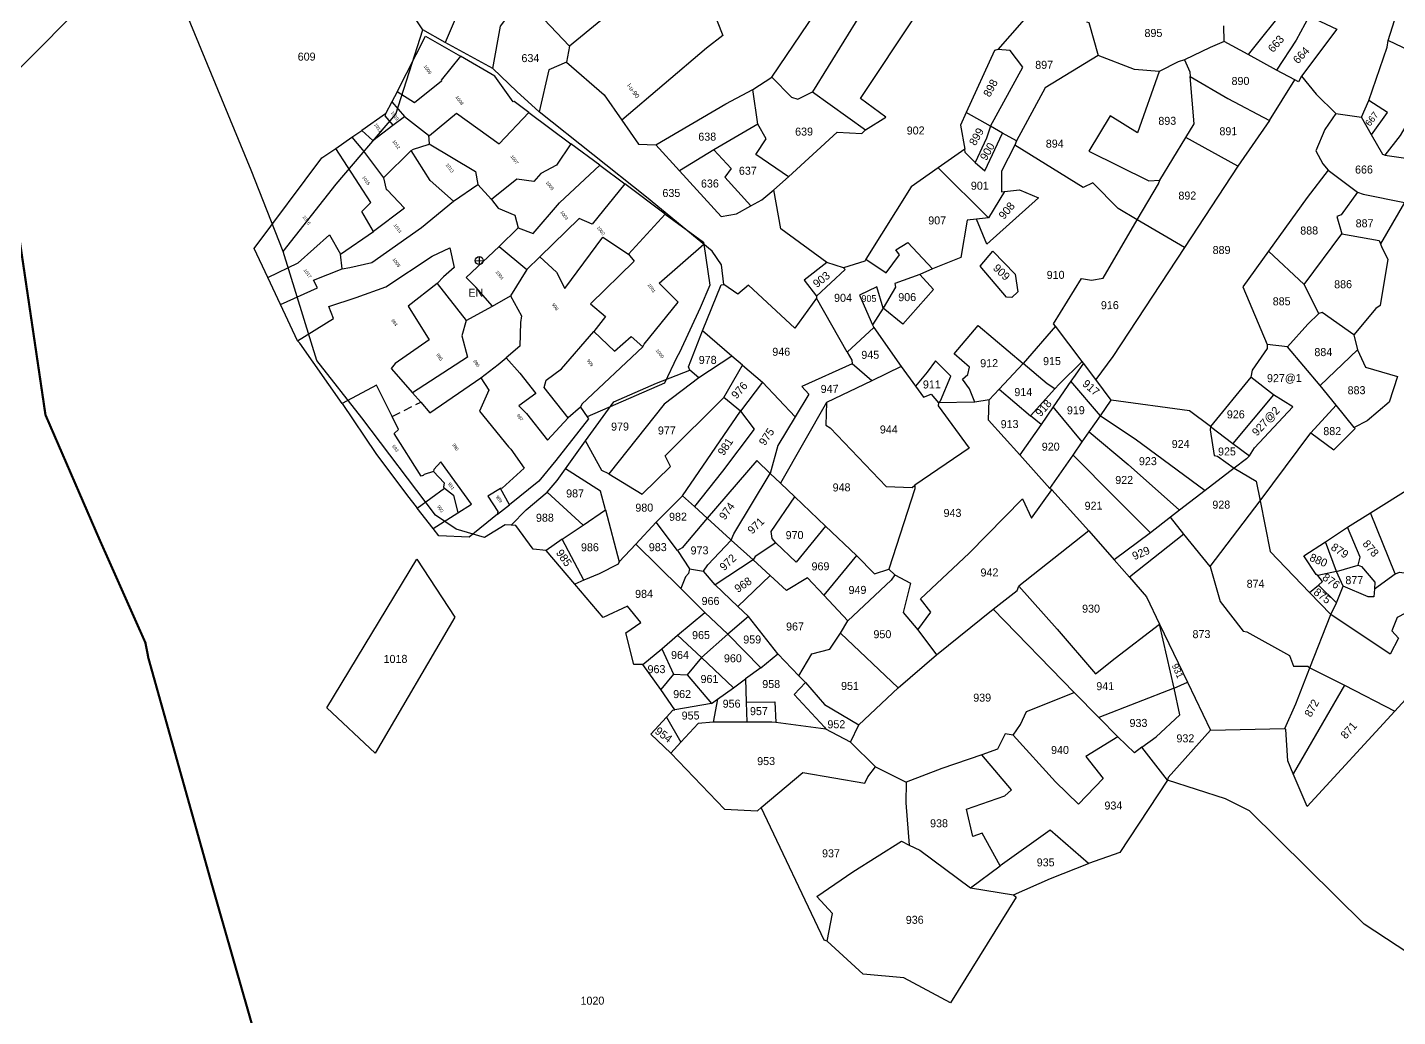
# Model space of a CAD drawing. Header units: metres. Extents: x 261731 to 264091, y 2159284 to 2161845.
# Drawn here: x 262728 to 263498, y 2159889 to 2160444 of the extents above; entities that cross this region are included whole.
import ezdxf

# ---------------------------------------------------------------- set-up
doc = ezdxf.new("R2010")
doc.units = ezdxf.units.M
doc.linetypes.add('DASHED', pattern=[0.75, 0.5, -0.25])
for name, color, linetype in [('OTHERS', 1, 'Continuous'), ('POLY_PARCEL', 6, 'Continuous'), ('POLY_SUBPARCEL', 6, 'DASHED'), ('TEXT_MAPIN', 7, 'Continuous'), ('TEXT_MAPOUT', 7, 'Continuous'), ('TEXT_PARCEL', 7, 'Continuous'), ('V_BOUND_LINE', 7, 'Continuous')]:
    doc.layers.add(name, color=color, linetype=linetype)
doc.styles.add('TEXT_MAP', font='', dxfattribs={"height": 1.8})
doc.styles.get('TEXT_MAP').set_extended_font_data('Kruti Dev 050')

# ---------------------------------------------------------------- blocks, each defined once
blk = doc.blocks.new('DETAIL')
for points in [[(-0.14, 0), (0.14, 0)], [(0, 0.14), (0, -0.14)]]:
    blk.add_lwpolyline(points)
blk.add_circle((0, 0), 0.14)

msp = doc.modelspace()

# ---------------------------------------------------------------- linework, layer by layer
at = {"layer": 'POLY_PARCEL'}
for points in [[(263145.92, 2160416.32), (263211.18, 2160512.79), (263201.34, 2160521.74), (263218.41, 2160543.1)], [(263034.73, 2160525.59), (263083.49, 2160487.75), (263049.92, 2160448.29), (263032.23, 2160433.7)], [(263242.17, 2160526.83), (263195.26, 2160450.86), (263168.81, 2160408.19)], [(263026.45, 2160510.43), (263022.67, 2160501.41), (262969.16, 2160451.53), (262962.31, 2160435.91)], [(263492.36, 2160436.94), (263498.31, 2160455.86), (263523.6, 2160507.07)], [(262799.34, 2160494.74), (262797.89, 2160495.89), (262767.79, 2160466.78), (262752.63, 2160450.74), (262709.82, 2160407.92)], [(262871.36, 2160318.5), (262853.38, 2160364.07), (262799.34, 2160494.74)], [(263198.54, 2160386.89), (263210.11, 2160393.99), (263195.72, 2160404.38), (263257.92, 2160498), (263259.57, 2160499.45)], [(262949.83, 2160443.03), (262949.83, 2160443.03), (262926.34, 2160477.94)], [(263125.43, 2160471.2), (263108.94, 2160464.17), (263118.51, 2160439.71), (263109.3, 2160432.68), (263061.59, 2160392.31)], [(262989.2, 2160421.28), (262993.39, 2160445.07), (263002.63, 2160457.23), (263017.75, 2160448.97), (263032.23, 2160433.7)], [(263294.46, 2160456.48), (263273.01, 2160431.91)], [(263435.6, 2160456.37), (263413.61, 2160429.18)], [(263448.01, 2160450.61), (263440.65, 2160437.24), (263429.71, 2160420.39)], [(263448.01, 2160450.61), (263463.61, 2160443.36), (263443.68, 2160416.9)], [(262871.36, 2160318.5), (262901.19, 2160356.3), (262934.62, 2160395.56), (262949.83, 2160443.03)], [(262962.31, 2160435.91), (262949.83, 2160443.03)], [(263322.79, 2160447.52), (263324.15, 2160447.14), (263329.36, 2160428.52)], [(263400.2, 2160436.5), (263400.03, 2160445.13)], [(262935.32, 2160408.22), (262951.24, 2160439.37), (262971.01, 2160428.23)], [(262989.2, 2160421.28), (262962.31, 2160435.91)], [(263032.23, 2160433.7), (263030.58, 2160424.76)], [(263400.2, 2160436.5), (263392.38, 2160433.11), (263377.95, 2160426.15)], [(263413.61, 2160429.18), (263400.2, 2160436.5)], [(263481.46, 2160403.23), (263491.8, 2160433.27), (263492.36, 2160436.94)], [(263533.69, 2160417.26), (263492.36, 2160436.94)], [(262971.01, 2160428.23), (262960.21, 2160414.61), (262960.39, 2160414.05), (262945.05, 2160401.93), (262935.32, 2160408.22)], [(263009.41, 2160396.45), (263001.12, 2160402.63), (263000.56, 2160402.61), (262990.3, 2160416.9), (262971.01, 2160428.23)], [(263030.58, 2160424.76), (263020.55, 2160420.57), (263015.27, 2160396.84), (263015.27, 2160396.84)], [(263030.58, 2160424.76), (263051.74, 2160406.52), (263061.59, 2160392.31)], [(263273.01, 2160431.91), (263271.19, 2160431.4), (263255.28, 2160396.58)], [(263268.91, 2160388.85), (263287.13, 2160422.02), (263279.87, 2160431.4), (263273.01, 2160431.91)], [(263329.36, 2160428.52), (263299.69, 2160410.31), (263283.42, 2160380.62)], [(263363.76, 2160419.53), (263349.83, 2160420.71), (263329.36, 2160428.52)], [(263377.95, 2160426.15), (263374.34, 2160425.06), (263363.76, 2160419.53)], [(263377.95, 2160426.15), (263380.89, 2160419.41), (263381.11, 2160416.69)], [(263429.71, 2160420.39), (263413.61, 2160429.18)], [(263015.27, 2160396.84), (263002.72, 2160408.31), (263002.72, 2160408.31), (262989.2, 2160421.28)], [(263363.76, 2160419.53), (263351.48, 2160385.18), (263336.13, 2160394.59), (263324.17, 2160374.9), (263357.85, 2160358.23), (263364, 2160358.5)], [(263439.93, 2160414.82), (263429.71, 2160420.39)], [(263080.7, 2160378.33), (263120.15, 2160401.39), (263135.24, 2160409.48)], [(263135.24, 2160409.48), (263145.92, 2160416.32)], [(263138.06, 2160389.98), (263135.24, 2160409.48)], [(263145.92, 2160416.32), (263156.99, 2160405.2), (263160.53, 2160404.05), (263168.81, 2160408.19)], [(263378.61, 2160382.45), (263383.36, 2160390.23), (263381.11, 2160416.69)], [(263381.11, 2160416.69), (263402.25, 2160404.37), (263425.61, 2160391.98)], [(263425.61, 2160391.98), (263439.93, 2160414.82)], [(263443.68, 2160416.9), (263441.93, 2160413.73), (263439.93, 2160414.82)], [(263443.68, 2160416.9), (263452, 2160406.92), (263463.02, 2160395.99)], [(262932.39, 2160402.56), (262928.93, 2160395.73)], [(262935.32, 2160408.22), (262932.39, 2160402.56)], [(262932.39, 2160402.56), (262939.43, 2160394.33)], [(263168.81, 2160408.19), (263198.54, 2160386.89)], [(263477.46, 2160393.99), (263481.46, 2160403.23)], [(263483.04, 2160384.05), (263491.92, 2160396.57), (263481.46, 2160403.23)], [(262928.93, 2160395.73), (262915.53, 2160386.49)], [(262928.93, 2160395.73), (262928.55, 2160394.58), (262933.04, 2160389.45)], [(262933.04, 2160389.45), (262939.43, 2160394.33)], [(262939.43, 2160394.33), (262953.02, 2160383.88)], [(262953.02, 2160383.88), (262953.6, 2160383.6), (262968.65, 2160396.15), (262992.65, 2160378.98), (263009.41, 2160396.45)], [(263009.41, 2160396.45), (263033.05, 2160379.02)], [(263119.05, 2160300.01), (263117.65, 2160310.96), (263112.46, 2160318.64), (263075.61, 2160348.9), (263015.27, 2160396.84)], [(263255.28, 2160396.58), (263252.03, 2160389.48), (263254.41, 2160375.96)], [(263268.91, 2160388.85), (263255.28, 2160396.58)], [(263463.02, 2160395.99), (263456.72, 2160386.98), (263451.7, 2160375.01), (263455.6, 2160367.69), (263458.61, 2160364.09)], [(263463.02, 2160395.99), (263477.46, 2160393.99)], [(263483.04, 2160384.05), (263477.46, 2160393.99)], [(262909.99, 2160382.62), (262915.53, 2160386.49)], [(262915.53, 2160386.49), (262921.81, 2160380.87), (262933.04, 2160389.45)], [(263061.59, 2160392.31), (263071.04, 2160378.68), (263080.7, 2160378.33)], [(263138.06, 2160389.98), (263113.4, 2160375.5)], [(263155.32, 2160360.4), (263137.03, 2160372.87), (263142.76, 2160381.69), (263138.06, 2160389.98)], [(263155.32, 2160360.4), (263182.63, 2160385.46), (263196.52, 2160384.8), (263198.54, 2160386.89)], [(263268.91, 2160388.85), (263266.54, 2160382.12), (263260.29, 2160368.36)], [(263275.71, 2160384.99), (263268.91, 2160388.85)], [(263425.61, 2160391.98), (263407.8, 2160366.35)], [(263528.77, 2160383.04), (263524.28, 2160386.95), (263504.34, 2160392.52), (263499.04, 2160383.54), (263490.59, 2160372.52)], [(262900.98, 2160376.35), (262909.99, 2160382.62)], [(262909.99, 2160382.62), (262915.89, 2160375.53), (262927.75, 2160359.89)], [(262943.28, 2160375.11), (262944.57, 2160375.89), (262952.74, 2160378.49), (262953.46, 2160379.02)], [(262953.02, 2160383.88), (262953.46, 2160379.02)], [(262953.46, 2160379.02), (262979.49, 2160363.33), (262980.7, 2160356)], [(263033.05, 2160379.02), (263024.96, 2160366.96), (263016.06, 2160362.33), (263012.29, 2160357.78), (263002.63, 2160359.11), (262988.41, 2160347.7)], [(263049.28, 2160367.03), (263033.05, 2160379.02)], [(263260.29, 2160368.36), (263265.77, 2160363.85), (263275.71, 2160384.99)], [(263283.42, 2160380.62), (263275.71, 2160384.99)], [(263283.42, 2160380.62), (263282.5, 2160378.2)], [(263364, 2160358.5), (263378.61, 2160382.45)], [(263407.8, 2160366.35), (263378.61, 2160382.45)], [(263490.59, 2160372.52), (263489.31, 2160372.87), (263483.04, 2160384.05)], [(262862.68, 2160303.93), (262855.08, 2160320.19), (262893.13, 2160371.06), (262900.98, 2160376.35)], [(262922.03, 2160329.78), (262915.52, 2160340.93), (262920.57, 2160345.91), (262900.98, 2160376.35)], [(262943.28, 2160375.11), (262927.75, 2160359.89)], [(262967.01, 2160346.76), (262954.03, 2160358.33), (262943.28, 2160375.11)], [(263080.7, 2160378.33), (263094.09, 2160363.73)], [(263113.4, 2160375.5), (263094.09, 2160363.73)], [(263113.4, 2160375.5), (263123.04, 2160365.11), (263119.48, 2160360.14), (263134.26, 2160344.02)], [(263254.41, 2160375.96), (263239.53, 2160365.52)], [(263260.29, 2160368.36), (263254.61, 2160374.14), (263254.41, 2160375.96)], [(263282.5, 2160378.2), (263275.14, 2160363.62), (263275.13, 2160351.89), (263276.75, 2160352.09)], [(263351.37, 2160336.18), (263340.55, 2160342.7), (263326.33, 2160357), (263320.88, 2160354.32), (263282.5, 2160378.2)], [(263490.59, 2160372.52), (263513.84, 2160369.22)], [(263003.34, 2160331.71), (263011.84, 2160328.62), (263026.56, 2160345.75), (263049.28, 2160367.03)], [(263049.28, 2160367.03), (263063.41, 2160356.4)], [(263094.09, 2160363.73), (263117.55, 2160338.16), (263126.18, 2160339.53), (263134.26, 2160344.02)], [(263239.53, 2160365.52), (263224.29, 2160354.82), (263198.9, 2160314.18)], [(263267.78, 2160337.46), (263239.53, 2160365.52)], [(263407.8, 2160366.35), (263377.99, 2160320.76)], [(263458.61, 2160364.09), (263446.77, 2160348.7), (263425.12, 2160318.63)], [(263458.61, 2160364.09), (263475.21, 2160351.72)], [(262927.75, 2160359.89), (262929.23, 2160353.35), (262929.79, 2160353.03), (262939.5, 2160342.89), (262922.03, 2160329.78)], [(262967.01, 2160346.76), (262980.7, 2160356)], [(262980.7, 2160356), (262988.41, 2160347.7)], [(263063.41, 2160356.4), (263045.02, 2160333.81), (263037.73, 2160337.08), (263015.62, 2160315.39)], [(263086.01, 2160339.47), (263063.41, 2160356.4)], [(263147.01, 2160353.18), (263155.32, 2160360.4)], [(263351.37, 2160336.18), (263363.27, 2160356.47), (263364, 2160358.5)], [(263134.26, 2160344.02), (263140.38, 2160347.42), (263147.01, 2160353.18)], [(263176.83, 2160312.2), (263150.96, 2160331.11), (263147.01, 2160353.18)], [(263276.75, 2160352.09), (263285.25, 2160353.15), (263295.86, 2160348.51), (263266.85, 2160322.57), (263261.07, 2160336.57)], [(263276.75, 2160352.09), (263267.78, 2160337.46)], [(263475.21, 2160351.72), (263465.88, 2160339.01), (263463.6, 2160338.1), (263466.35, 2160328.41)], [(263475.21, 2160351.72), (263478.27, 2160350.69), (263501.6, 2160346.02)], [(262904.55, 2160308.72), (262908.83, 2160309.45), (262921.23, 2160312.36), (262949.16, 2160331.97), (262967.01, 2160346.76)], [(262988.41, 2160347.7), (262992.17, 2160342.82), (263001.45, 2160338.82), (263003.34, 2160331.71)], [(263501.6, 2160346.02), (263487.99, 2160322.76)], [(263065.35, 2160316.96), (263086.01, 2160339.47)], [(263086.01, 2160339.47), (263107.63, 2160323.62), (263107.77, 2160322.66)], [(263261.07, 2160336.57), (263255.85, 2160336.03), (263252.28, 2160315.09), (263236.36, 2160308.81)], [(263267.78, 2160337.46), (263261.07, 2160336.57)], [(263305.4, 2160276.44), (263304.36, 2160277.81), (263320.04, 2160303.26), (263325.59, 2160302.45), (263332.13, 2160303.39), (263351.37, 2160336.18)], [(263377.99, 2160320.76), (263351.37, 2160336.18)], [(262862.68, 2160303.93), (262879.8, 2160312.05), (262897.3, 2160327.81), (262903.6, 2160316.96)], [(262903.6, 2160316.96), (262922.03, 2160329.78)], [(263003.34, 2160331.71), (262992.7, 2160321.29)], [(263015.62, 2160315.39), (263024.87, 2160306.89), (263029.59, 2160297.76), (263051, 2160326.45), (263065.35, 2160316.96)], [(263445.18, 2160299.93), (263466.35, 2160328.41)], [(263466.35, 2160328.41), (263487.25, 2160324.62), (263487.99, 2160322.76)], [(262999.51, 2160164.7), (262996.03, 2160164.86), (262984.46, 2160157.78), (262968.5, 2160162.57), (262956.91, 2160170.3), (262915.6, 2160225), (262890.19, 2160257.26), (262871.36, 2160318.5)], [(262879.3, 2160268.34), (262899.7, 2160280.78), (262897.06, 2160287.57), (262912.29, 2160292.54), (262929.11, 2160298.56), (262955.12, 2160315.83), (262964.93, 2160320.48), (262967.4, 2160309.51), (262961.5, 2160304.27), (262957.83, 2160300.53)], [(262904.55, 2160308.72), (262903.6, 2160316.96)], [(262989, 2160287.82), (262979.61, 2160298.46), (262974.26, 2160303.86), (262992.7, 2160321.29)], [(262992.7, 2160321.29), (263008.25, 2160308.32)], [(263107.77, 2160322.66), (263111.09, 2160299.46), (263105.73, 2160286.83), (263094.15, 2160261.67), (263092.52, 2160259.13), (263085.56, 2160244.59), (263042.17, 2160225.57)], [(263065.35, 2160316.96), (263068.52, 2160313.03), (263043.99, 2160289.1), (263052.54, 2160281.92), (263046.01, 2160273.51)], [(263073.47, 2160264.83), (263074.23, 2160266.4), (263093.41, 2160290.01), (263082.61, 2160300.72), (263107.77, 2160322.66)], [(263198.9, 2160314.18), (263210.3, 2160306.55), (263217.8, 2160316.62), (263215.62, 2160319.44), (263222.46, 2160323.54), (263236.36, 2160308.81)], [(263263.16, 2160310.29), (263270.23, 2160318.56), (263282.77, 2160305.69), (263284.15, 2160295.76), (263280.94, 2160292.71), (263277.8, 2160292.9), (263263.16, 2160310.29)], [(263377.99, 2160320.76), (263337.61, 2160259.39), (263328, 2160246.54)], [(263425.12, 2160318.63), (263410.71, 2160298.63), (263424.38, 2160266.21)], [(263445.18, 2160299.93), (263425.12, 2160318.63)], [(263487.99, 2160322.76), (263488.82, 2160320.67), (263492.26, 2160314.14), (263487.85, 2160288.18), (263485.5, 2160286.36), (263473.07, 2160271.63)], [(263008.25, 2160308.32), (263015.62, 2160315.39)], [(263176.83, 2160312.2), (263164.14, 2160302.32), (263171.04, 2160293.29)], [(263171.04, 2160293.29), (263187.26, 2160308.36), (263186.34, 2160309.3)], [(263186.34, 2160309.3), (263176.83, 2160312.2)], [(263198.9, 2160314.18), (263198.17, 2160313.02), (263186.34, 2160309.3)], [(262869.79, 2160288.7), (262862.68, 2160303.93)], [(262869.79, 2160288.7), (262890.56, 2160298.12), (262888.41, 2160302.35), (262904.55, 2160308.72)], [(263008.25, 2160308.32), (262999.01, 2160293.52)], [(263229.09, 2160305.62), (263215.17, 2160300.48), (263215.5, 2160298.36), (263208.58, 2160286.63)], [(263229.09, 2160305.62), (263236.89, 2160297.18), (263219.63, 2160277.69), (263208.58, 2160286.63)], [(263236.36, 2160308.81), (263229.09, 2160305.62)], [(262957.83, 2160300.53), (262941.67, 2160287.72), (262953.39, 2160268.77), (262934.28, 2160255.54), (262932.04, 2160252.81), (262944.02, 2160239.16)], [(262957.83, 2160300.53), (262974.16, 2160279.76)], [(263106.96, 2160273.97), (263117.56, 2160299.77), (263119.05, 2160300.01)], [(263171.15, 2160292.21), (263158.95, 2160275.45), (263132.77, 2160299.46), (263126.86, 2160294.44), (263119.05, 2160300.01)], [(263208.58, 2160286.63), (263204.93, 2160298.67), (263195.26, 2160294.01), (263202.63, 2160277.19)], [(263453.4, 2160283.61), (263445.18, 2160299.93)], [(262879.3, 2160268.34), (262869.79, 2160288.7)], [(262974.16, 2160279.76), (262989, 2160287.82)], [(262989, 2160287.82), (262999.01, 2160293.52)], [(262999.01, 2160293.52), (263005.29, 2160282.39), (263004.8, 2160278.51), (263004.39, 2160265.23), (262996.6, 2160258.73)], [(263171.04, 2160293.29), (263171.15, 2160292.21)], [(263188.33, 2160261.84), (263171.15, 2160292.21)], [(263208.58, 2160286.63), (263202.63, 2160277.19)], [(262974.16, 2160279.76), (262971.8, 2160271.14), (262974.84, 2160259.09), (262944.02, 2160239.16)], [(263435.78, 2160264.87), (263447.2, 2160277.61), (263453.4, 2160283.61)], [(263473.07, 2160271.63), (263455.24, 2160284.28), (263453.4, 2160283.61)], [(263031.47, 2160225), (263018.04, 2160242.16), (263019.21, 2160246.2), (263027.85, 2160252.62), (263046.01, 2160273.51)], [(263046.01, 2160273.51), (263057.59, 2160262.52), (263066.85, 2160270.69), (263073.47, 2160264.83)], [(263099.91, 2160251.87), (263099.05, 2160253.6), (263106.96, 2160273.97)], [(263123.53, 2160259.68), (263106.96, 2160273.97)], [(263203.32, 2160275.68), (263188.33, 2160261.84)], [(263202.63, 2160277.19), (263203.32, 2160275.68)], [(263203.32, 2160275.68), (263218.73, 2160253.86)], [(263260.15, 2160233.77), (263257.01, 2160241.32), (263253.1, 2160246.72), (263256.07, 2160249.39), (263257, 2160253.44), (263248.5, 2160260.93), (263261.9, 2160276.92), (263287.16, 2160255.63)], [(263305.4, 2160276.44), (263287.16, 2160255.63)], [(263320.4, 2160256.59), (263305.4, 2160276.44)], [(263473.07, 2160271.63), (263475.1, 2160263.24)], [(262904.54, 2160233), (262880.65, 2160267.04), (262879.3, 2160268.34)], [(263073.47, 2160264.83), (263039.11, 2160232.63), (263038.51, 2160230.94)], [(263424.38, 2160266.21), (263424.4, 2160263.98), (263416, 2160251.87), (263415.18, 2160247.92)], [(263435.78, 2160264.87), (263424.38, 2160266.21)], [(263454.19, 2160243.2), (263435.78, 2160264.87)], [(263475.1, 2160263.24), (263454.19, 2160243.2)], [(263475.1, 2160263.24), (263479.62, 2160253.45), (263497.65, 2160248.24), (263492.92, 2160233.88), (263480.66, 2160223.41), (263473.29, 2160219.57)], [(262982.38, 2160247.55), (262992.07, 2160255), (262996.6, 2160258.73)], [(262996.6, 2160258.73), (263004.26, 2160250.03), (263013.25, 2160238.77), (263003.85, 2160231.85), (263008.07, 2160227.44), (263019.93, 2160212.45), (263031.47, 2160225)], [(263123.53, 2160259.68), (263105.01, 2160247.52)], [(263129.44, 2160254.6), (263123.53, 2160259.68)], [(263188.33, 2160261.84), (263191, 2160257.44), (263191.13, 2160255.3)], [(263239.57, 2160233.45), (263240.83, 2160234.55), (263246.52, 2160248.39), (263237.99, 2160257.02), (263233.33, 2160250.61), (263226.75, 2160242.84)], [(263287.16, 2160255.63), (263273.76, 2160241.21)], [(263305.03, 2160241.35), (263300.75, 2160244.05), (263287.16, 2160255.63)], [(263307.56, 2160243.86), (263320.4, 2160256.59)], [(263321.06, 2160255.71), (263316.48, 2160249.06)], [(263321.06, 2160255.71), (263320.4, 2160256.59)], [(263328, 2160246.54), (263321.06, 2160255.71)], [(263041.25, 2160212.06), (263057.09, 2160234.1), (263081.1, 2160244.51), (263099.91, 2160251.87)], [(263105.01, 2160247.52), (263099.91, 2160251.87)], [(263119.05, 2160236.43), (263129.44, 2160254.6)], [(263129.44, 2160254.6), (263140.8, 2160245.02)], [(263191.13, 2160255.3), (263162.75, 2160242.57), (263166.79, 2160238.28), (263159.12, 2160225.66)], [(263202.1, 2160245.85), (263191.13, 2160255.3)], [(263218.73, 2160253.86), (263202.1, 2160245.85)], [(263218.73, 2160253.86), (263226.75, 2160242.84)], [(263316.48, 2160249.06), (263314.09, 2160245.6)], [(263415.18, 2160247.92), (263392.46, 2160220.08)], [(263427.92, 2160237.96), (263415.18, 2160247.92)], [(262932.54, 2160225.7), (262923.8, 2160243.34), (262904.54, 2160233)], [(262948.63, 2160233.82), (262953.72, 2160227.93), (262982.38, 2160247.55)], [(262982.38, 2160247.55), (262986.93, 2160240.51), (262981.61, 2160228.74), (262997.94, 2160208.7), (262999.34, 2160207.4), (263006.79, 2160196.75), (262994.44, 2160185.6), (262993.5, 2160185.28)], [(263105.01, 2160247.52), (263085.4, 2160232.67), (263054.35, 2160193.64)], [(263140.8, 2160245.02), (263128.45, 2160228.72)], [(263140.8, 2160245.02), (263159.12, 2160225.66)], [(263202.1, 2160245.85), (263176.75, 2160233.64)], [(263226.75, 2160242.84), (263231.21, 2160236.72), (263235.45, 2160238.4), (263239.57, 2160233.45)], [(263273.76, 2160241.21), (263268.13, 2160235.16)], [(263273.76, 2160241.21), (263291.27, 2160226.19)], [(263291.27, 2160226.19), (263305.03, 2160241.35)], [(263314.09, 2160245.6), (263304.11, 2160231.14)], [(263305.03, 2160241.35), (263307.56, 2160243.86)], [(263330.65, 2160226.23), (263314.09, 2160245.6)], [(263336.73, 2160234.99), (263328, 2160246.54)], [(263463.1, 2160232.18), (263454.19, 2160243.2)], [(262904.54, 2160233), (262923.49, 2160204.96), (262940.68, 2160181.9), (262946.7, 2160174.23)], [(262944.02, 2160239.16), (262948.63, 2160233.82)], [(263054.35, 2160193.64), (263073.16, 2160182.2), (263089.05, 2160197.7), (263086.03, 2160203.77), (263119.05, 2160236.43)], [(263128.45, 2160228.72), (263119.05, 2160236.43)], [(263176.75, 2160233.64), (263150.77, 2160188.39)], [(263176.75, 2160233.64), (263176.33, 2160220.85), (263178.68, 2160219.37), (263210.29, 2160186.42), (263224.86, 2160185.89), (263226.26, 2160187.23)], [(263239.57, 2160233.45), (263239.48, 2160231.77), (263256.94, 2160207.93), (263226.26, 2160187.23)], [(263260.15, 2160233.77), (263239.57, 2160233.45)], [(263268.13, 2160235.16), (263260.15, 2160233.77)], [(263285.3, 2160204.21), (263267.79, 2160223.69), (263268.13, 2160235.16)], [(263330.65, 2160226.23), (263336.73, 2160234.99)], [(263392.46, 2160220.08), (263380.64, 2160228.95), (263336.73, 2160234.99)], [(263427.92, 2160237.96), (263405.17, 2160210.65)], [(263414.44, 2160203.76), (263417.3, 2160208.25), (263438.73, 2160231.12), (263427.92, 2160237.96)], [(262955.77, 2160194.97), (262950.57, 2160193.2), (262950, 2160192.57), (262948.86, 2160192.25), (262933.78, 2160216.32), (262936.13, 2160218.45), (262932.54, 2160225.7)], [(263042.17, 2160225.57), (263042.98, 2160224.45), (263024.63, 2160201.09), (263015.11, 2160189.42), (262998.49, 2160176.26)], [(263038.51, 2160230.94), (263031.47, 2160225)], [(263038.51, 2160230.94), (263042.17, 2160225.57)], [(263095.75, 2160181.26), (263128.45, 2160228.72)], [(263128.45, 2160228.72), (263136.1, 2160218.75), (263118.34, 2160195.07), (263102.43, 2160175.2)], [(263159.12, 2160225.66), (263149.28, 2160209.5), (263145, 2160193.86)], [(263297.36, 2160221.23), (263291.27, 2160226.19)], [(263304.11, 2160231.14), (263297.36, 2160221.23)], [(263320.44, 2160211.5), (263304.11, 2160231.14)], [(263324.36, 2160217.18), (263330.65, 2160226.23)], [(263330.65, 2160226.23), (263350.14, 2160213.26), (263389.46, 2160184.17)], [(263463.1, 2160232.18), (263448.83, 2160216.53)], [(263473.29, 2160219.57), (263463.1, 2160232.18)], [(263297.36, 2160221.23), (263285.3, 2160204.21)], [(263320.44, 2160211.5), (263324.36, 2160217.18)], [(263324.36, 2160217.18), (263346.33, 2160198.86), (263375.1, 2160173.15)], [(263392.46, 2160220.08), (263392.33, 2160218.28), (263394.61, 2160203.85), (263396.52, 2160203.51), (263405.9, 2160196.78)], [(263392.46, 2160220.08), (263405.17, 2160210.65)], [(263448.83, 2160216.53), (263461.83, 2160207.03), (263473.78, 2160218.96), (263473.29, 2160219.57)], [(263029.97, 2160196.48), (263041.25, 2160212.06)], [(263054.35, 2160193.64), (263050.39, 2160195.41), (263041.25, 2160212.06)], [(263315.33, 2160204.09), (263320.44, 2160211.5)], [(263405.17, 2160210.65), (263414.44, 2160203.76)], [(263420.39, 2160178.43), (263448.83, 2160216.53)], [(263285.3, 2160204.21), (263302.29, 2160185.28)], [(263302.29, 2160185.28), (263315.33, 2160204.09)], [(263315.33, 2160204.09), (263338.93, 2160180.28), (263358.87, 2160160.46)], [(263414.44, 2160203.76), (263412.83, 2160202.06), (263405.9, 2160196.78)], [(262969.58, 2160171.72), (262977.25, 2160176.52), (262959.93, 2160200.32), (262955.97, 2160196.03), (262955.77, 2160194.97)], [(262955.77, 2160194.97), (262961.75, 2160188.6), (262961.35, 2160186.12), (262962.04, 2160185.61)], [(263019.64, 2160183.36), (263025.24, 2160189.86), (263029.97, 2160196.48)], [(263052.54, 2160173.3), (263049.64, 2160183.84), (263029.97, 2160196.48)], [(263145, 2160193.86), (263137.62, 2160200.98), (263109.57, 2160168.73)], [(263123.18, 2160156.4), (263124.69, 2160159.91), (263145, 2160193.86)], [(263145, 2160193.86), (263150.77, 2160188.39)], [(263405.9, 2160196.78), (263389.46, 2160184.17)], [(263405.9, 2160196.78), (263418.23, 2160189.53), (263420.39, 2160178.43)], [(263150.77, 2160188.39), (263158.84, 2160180.72)], [(263226.26, 2160187.23), (263226.35, 2160185.12), (263211.66, 2160140.04)], [(263482.49, 2160171.73), (263505.59, 2160186.17), (263505.31, 2160192.46)], [(262946.7, 2160174.23), (262962.04, 2160185.61)], [(262962.04, 2160185.61), (262967.09, 2160181.69), (262969.58, 2160171.72)], [(262993.5, 2160185.28), (262986.39, 2160181.01), (262991.94, 2160172.38), (262991.51, 2160170.69), (262991.77, 2160170.9)], [(262998.49, 2160176.26), (262993.5, 2160185.28)], [(262999.51, 2160164.7), (263007.97, 2160173.32), (263019.64, 2160183.36)], [(263039.86, 2160164.75), (263019.64, 2160183.36)], [(263095.75, 2160181.26), (263081.04, 2160166.37)], [(263102.43, 2160175.2), (263095.75, 2160181.26)], [(263148.2, 2160154.77), (263146.2, 2160157.3), (263145.62, 2160161.21), (263158.84, 2160180.72)], [(263158.84, 2160180.72), (263176.18, 2160164.24)], [(263228.07, 2160105.99), (263235.27, 2160115.96), (263229.62, 2160123.4), (263256.87, 2160149.09), (263286.89, 2160179.6), (263291.86, 2160168.7), (263303.42, 2160184.51)], [(263303.42, 2160184.51), (263302.29, 2160185.28)], [(263303.42, 2160184.51), (263324.16, 2160161.55)], [(263389.46, 2160184.17), (263375.1, 2160173.15)], [(263392.36, 2160141.49), (263420.39, 2160178.43)], [(263420.39, 2160178.43), (263425.98, 2160150.01), (263448.17, 2160126.88)], [(262955.56, 2160162.91), (262946.7, 2160174.23)], [(262955.56, 2160162.91), (262969.58, 2160171.72)], [(262991.77, 2160170.9), (262975.93, 2160158.01), (262958.74, 2160158.84), (262955.56, 2160162.91)], [(262991.77, 2160170.9), (262998.49, 2160176.26)], [(263039.86, 2160164.75), (263052.54, 2160173.3)], [(263052.54, 2160173.3), (263060.21, 2160144.23)], [(263109.57, 2160168.73), (263102.43, 2160175.2)], [(263375.1, 2160173.15), (263369.96, 2160169.21)], [(263469.55, 2160163.63), (263482.49, 2160171.73)], [(263496.39, 2160137.4), (263482.49, 2160171.73)], [(263019.06, 2160150.6), (263011.87, 2160151.32), (263002.11, 2160164.59), (262999.51, 2160164.7)], [(263028.13, 2160156.84), (263039.86, 2160164.75)], [(263081.04, 2160166.37), (263069.47, 2160154.08)], [(263093.03, 2160150.46), (263081.04, 2160166.37)], [(263109.57, 2160168.73), (263095.57, 2160152.01), (263093.03, 2160150.46)], [(263123.18, 2160156.4), (263122.63, 2160156.89), (263109.57, 2160168.73)], [(263176.18, 2160164.24), (263159.71, 2160143.99), (263148.2, 2160154.77)], [(263176.18, 2160164.24), (263193.62, 2160147.67)], [(263369.96, 2160169.21), (263358.87, 2160160.46)], [(263377.54, 2160159.73), (263369.96, 2160169.21)], [(263457.07, 2160155.47), (263469.55, 2160163.63)], [(263475.57, 2160142.27), (263476.59, 2160146.78), (263469.55, 2160163.63)], [(263496.39, 2160137.4), (263498.86, 2160138.38), (263502.58, 2160137.7), (263524.78, 2160168.83)], [(263028.13, 2160156.84), (263019.06, 2160150.6)], [(263040.26, 2160133.78), (263028.13, 2160156.84)], [(263107.64, 2160138.91), (263110.09, 2160142.39), (263123.18, 2160156.4)], [(263135.49, 2160145.19), (263123.18, 2160156.4)], [(263324.16, 2160161.55), (263284.83, 2160130.42)], [(263324.16, 2160161.55), (263338.43, 2160145.28)], [(263358.87, 2160160.46), (263338.43, 2160145.28)], [(263377.54, 2160159.73), (263347.02, 2160135.49)], [(263392.36, 2160141.49), (263377.54, 2160159.73)], [(263452.8, 2160136.44), (263451.96, 2160137.04), (263444.95, 2160147.55), (263457.07, 2160155.47)], [(263463.32, 2160138.72), (263457.07, 2160155.47)], [(263035.17, 2160131.68), (263019.06, 2160150.6)], [(263069.47, 2160154.08), (263060.21, 2160144.23)], [(263094.84, 2160129.09), (263069.47, 2160154.08)], [(263093.03, 2160150.46), (263099.76, 2160140.23)], [(263148.2, 2160154.77), (263136.59, 2160147.11), (263135.49, 2160145.19)], [(263193.62, 2160147.67), (263175.29, 2160125.39)], [(263193.62, 2160147.67), (263203.68, 2160137.39), (263211.66, 2160140.04)], [(263538.9, 2160150.24), (263520.89, 2160124.97), (263497.51, 2160112.81), (263494.35, 2160105.34), (263498.16, 2160101.2), (263493.44, 2160092.22), (263460.17, 2160114.52)], [(262946.41, 2160145.6), (262967.86, 2160113.04), (262923.1, 2160036.59), (262895.77, 2160062.11), (262946.41, 2160145.6)], [(263060.21, 2160144.23), (263059.66, 2160142.89), (263048.89, 2160137.33), (263040.26, 2160133.78)], [(263099.76, 2160140.23), (263099.09, 2160137.63), (263097.46, 2160135.7), (263094.84, 2160129.09)], [(263099.76, 2160140.23), (263107.64, 2160138.91)], [(263135.49, 2160145.19), (263114.19, 2160131.18)], [(263145.1, 2160136.45), (263135.49, 2160145.19)], [(263211.66, 2160140.04), (263215.02, 2160136.87)], [(263338.43, 2160145.28), (263347.02, 2160135.49)], [(263392.36, 2160141.49), (263398.02, 2160121.84), (263410.9, 2160105.3), (263412.95, 2160104.76), (263437, 2160091.63), (263439.09, 2160085.63), (263447.31, 2160085.61), (263448.41, 2160084.59)], [(263463.32, 2160138.72), (263475.57, 2160142.27)], [(263475.57, 2160142.27), (263477.34, 2160141.49), (263484.93, 2160132.8), (263484.67, 2160128.92)], [(263040.26, 2160133.78), (263035.17, 2160131.68)], [(263114.19, 2160131.18), (263107.64, 2160138.91)], [(263145.1, 2160136.45), (263126.95, 2160119.03)], [(263175.29, 2160125.39), (263166.06, 2160135.2), (263154.27, 2160128.1), (263145.1, 2160136.45)], [(263215.02, 2160136.87), (263213.04, 2160133.85), (263188.74, 2160111.09)], [(263215.02, 2160136.87), (263223.95, 2160132.17), (263219.88, 2160115.76), (263228.07, 2160105.99)], [(263347.02, 2160135.49), (263356.61, 2160124.57), (263363.88, 2160109.14)], [(263463.32, 2160138.72), (263452.8, 2160136.44)], [(263453.18, 2160131.12), (263455.5, 2160133.09), (263452.8, 2160136.44)], [(263467.18, 2160130.43), (263463.32, 2160138.72)], [(263484.67, 2160128.92), (263496.39, 2160137.4)], [(263073.54, 2160086.53), (263068.45, 2160086.41), (263064, 2160104.24), (263072.37, 2160110.07), (263064.89, 2160119.16), (263051.17, 2160112.89), (263035.17, 2160131.68)], [(263108.37, 2160115.75), (263094.84, 2160129.09)], [(263114.19, 2160131.18), (263126.95, 2160119.03)], [(263188.74, 2160111.09), (263175.29, 2160125.39)], [(263270.4, 2160117.65), (263283.85, 2160128.08), (263284.83, 2160130.42)], [(263284.83, 2160130.42), (263306.4, 2160106.29), (263327.88, 2160081.17), (263338.93, 2160090.1), (263363.88, 2160109.14)], [(263448.17, 2160126.88), (263453.18, 2160131.12)], [(263460.17, 2160114.52), (263448.17, 2160126.88)], [(263463.28, 2160121.18), (263453.18, 2160131.12)], [(263463.28, 2160121.18), (263467.18, 2160130.43)], [(263484.67, 2160128.92), (263484.38, 2160124.49), (263481.2, 2160124.46), (263467.18, 2160130.43)], [(263126.95, 2160119.03), (263132.85, 2160113.4)], [(263238.56, 2160091.87), (263270.4, 2160117.65)], [(263315.81, 2160070.77), (263270.4, 2160117.65)], [(263460.17, 2160114.52), (263463.28, 2160121.18)], [(263092.88, 2160103.05), (263108.37, 2160115.75)], [(263108.37, 2160115.75), (263121.29, 2160103.44)], [(263132.85, 2160113.4), (263121.29, 2160103.44)], [(263149.38, 2160092.56), (263132.85, 2160113.4)], [(263184.53, 2160104.09), (263188.74, 2160111.09)], [(263372.15, 2160073.27), (263363.88, 2160109.14)], [(263363.88, 2160109.14), (263379.6, 2160076.55)], [(263448.41, 2160084.59), (263460.17, 2160114.52)], [(263084.15, 2160095.31), (263092.88, 2160103.05)], [(263106.42, 2160090.34), (263092.88, 2160103.05)], [(263121.29, 2160103.44), (263106.42, 2160090.34)], [(263121.29, 2160103.44), (263139.81, 2160084.7)], [(263161.13, 2160080.2), (263168.47, 2160092.46), (263178.49, 2160095.18), (263184.53, 2160104.09)], [(263217.07, 2160073.43), (263184.53, 2160104.09)], [(263228.07, 2160105.99), (263238.56, 2160091.87)], [(263073.54, 2160086.53), (263084.15, 2160095.31)], [(263084.15, 2160095.31), (263090.78, 2160081.12)], [(263083.6, 2160072.52), (263073.54, 2160086.53)], [(263106.42, 2160090.34), (263098.36, 2160080.72)], [(263106.42, 2160090.34), (263124.44, 2160073.47)], [(263139.81, 2160084.7), (263149.38, 2160092.56)], [(263149.38, 2160092.56), (263161.13, 2160080.2)], [(263217.07, 2160073.43), (263238.56, 2160091.87)], [(263090.78, 2160081.12), (263083.6, 2160072.52)], [(263090.78, 2160081.12), (263098.36, 2160080.72)], [(263098.36, 2160080.72), (263112.02, 2160064.59)], [(263124.44, 2160073.47), (263131.24, 2160078.36)], [(263139.81, 2160084.7), (263131.24, 2160078.36)], [(263131.24, 2160078.36), (263131.61, 2160065.3)], [(263161.13, 2160080.2), (263164.81, 2160076.33)], [(263434.22, 2160050.57), (263440.56, 2160064.39), (263448.41, 2160084.59)], [(263448.41, 2160084.59), (263467.79, 2160074.86)], [(263496.1, 2160060.32), (263518.68, 2160084.85), (263523.78, 2160082.18)], [(263091.49, 2160061.1), (263083.6, 2160072.52)], [(263115.38, 2160066.95), (263124.44, 2160073.47)], [(263164.81, 2160076.33), (263158.62, 2160069.71), (263175.6, 2160051.33), (263176.3, 2160050.2)], [(263164.81, 2160076.33), (263175.65, 2160063.98), (263194.85, 2160052.62)], [(263194.85, 2160052.62), (263217.07, 2160073.43)], [(263281.64, 2160046.73), (263285.73, 2160052.84), (263289.14, 2160060.02), (263315.81, 2160070.77)], [(263315.81, 2160070.77), (263329.75, 2160056.69)], [(263372.15, 2160073.27), (263329.75, 2160056.69)], [(263353.97, 2160039.97), (263361.97, 2160045.86), (263375.3, 2160058.27), (263372.15, 2160073.27)], [(263372.15, 2160073.27), (263379.6, 2160076.55)], [(263379.6, 2160076.55), (263392.58, 2160049.59)], [(263467.79, 2160074.86), (263439.01, 2160025.12)], [(263467.79, 2160074.86), (263496.1, 2160060.32)], [(263112.02, 2160064.59), (263091.49, 2160061.1)], [(263112.02, 2160064.59), (263115.38, 2160066.95)], [(263115.38, 2160066.95), (263113.03, 2160054.08)], [(263131.61, 2160065.3), (263147.61, 2160065.52), (263148.27, 2160053.86)], [(263131.61, 2160065.3), (263131.93, 2160054.12)], [(263089.12, 2160036.62), (263077.92, 2160047.42), (263086.69, 2160056.91)], [(263086.69, 2160056.91), (263090.36, 2160060.88), (263091.49, 2160061.1)], [(263086.69, 2160056.91), (263094.8, 2160042.78)], [(263329.75, 2160056.69), (263340.45, 2160045.89)], [(263496.1, 2160060.32), (263446.88, 2160006.82), (263439.01, 2160025.12)], [(263113.03, 2160054.08), (263104.49, 2160053.29), (263094.8, 2160042.78)], [(263131.93, 2160054.12), (263113.03, 2160054.08)], [(263148.27, 2160053.86), (263146.04, 2160054.15), (263131.93, 2160054.12)], [(263176.3, 2160050.2), (263148.27, 2160053.86)], [(263190.24, 2160042.8), (263176.3, 2160050.2)], [(263190.24, 2160042.8), (263194.85, 2160052.62)], [(263281.64, 2160046.73), (263277.03, 2160047.6), (263272.85, 2160038.95), (263264.03, 2160035.71)], [(263392.58, 2160049.59), (263368.78, 2160023.09), (263368.3, 2160021.46)], [(263392.58, 2160049.59), (263434.22, 2160050.57)], [(263439.01, 2160025.12), (263435.91, 2160032.34), (263434.87, 2160049.93), (263434.22, 2160050.57)], [(263094.8, 2160042.78), (263089.12, 2160036.62)], [(263204.23, 2160029.04), (263190.24, 2160042.8)], [(263340.45, 2160045.89), (263322.52, 2160034.88), (263332.23, 2160022.4), (263318.36, 2160007.96), (263305.47, 2160020.64), (263281.64, 2160046.73)], [(263353.97, 2160039.97), (263349.83, 2160036.9), (263340.45, 2160045.89)], [(263368.3, 2160021.46), (263353.97, 2160039.97)], [(263089.12, 2160036.62), (263119.4, 2160005.21), (263137.9, 2160004.24), (263140.06, 2160006.18)], [(263264.03, 2160035.71), (263241.45, 2160028.1), (263221.48, 2160020.44)], [(263274.31, 2159973.48), (263264.28, 2159991.8), (263258.96, 2159989.81), (263255.45, 2160005.22), (263276.96, 2160012.79), (263280.64, 2160016.11), (263264.03, 2160035.71)], [(263140.06, 2160006.18), (263163.36, 2160025.81), (263198.33, 2160019.84), (263199.97, 2160023.46), (263204.23, 2160029.04)], [(263204.23, 2160029.04), (263221.48, 2160020.44)], [(263221.48, 2160020.44), (263221.37, 2160008.73), (263223.11, 2159984.99)], [(263368.3, 2160021.46), (263341.6, 2159980.95), (263323.96, 2159974.62)], [(263553.13, 2159891.89), (263478.8, 2159940.61), (263414.42, 2160004.33), (263400.87, 2160011.04), (263368.3, 2160021.46)], [(263176.99, 2159931.03), (263175.33, 2159931.63), (263140.06, 2160006.18)], [(263176.99, 2159931.03), (263180.15, 2159946.68), (263171.33, 2159956.17), (263191.47, 2159970.02), (263218.77, 2159987.31), (263223.11, 2159984.99)], [(263323.96, 2159974.62), (263302.42, 2159993.44), (263274.31, 2159973.48)], [(263223.11, 2159984.99), (263229.21, 2159982.25), (263257.56, 2159961.12)], [(263257.56, 2159961.12), (263274.31, 2159973.48)], [(263281.85, 2159957.1), (263302.65, 2159966.22), (263323.96, 2159974.62)], [(263281.85, 2159957.1), (263283.31, 2159955.76), (263246.48, 2159896.47), (263220.13, 2159910.43), (263197.3, 2159912.49), (263176.99, 2159931.03)], [(263257.56, 2159961.12), (263281.85, 2159957.1)]]:
    msp.add_lwpolyline(points, dxfattribs=at)
at = {"layer": 'POLY_SUBPARCEL', "ltscale": 10}
msp.add_lwpolyline([(262932.54, 2160225.7), (262948.63, 2160233.82)], dxfattribs=at)
at = {"layer": 'V_BOUND_LINE', "const_width": 1.25}
msp.add_lwpolyline([(263411.02, 2159295.96), (263214.11, 2159461.62), (263138.97, 2159501.93), (263083.48, 2159533.23), (263035.4, 2159559.3), (262976.26, 2159632.52), (262941.95, 2159675.57), (262876.14, 2159806.35), (262831.57, 2159961.79), (262795.58, 2160090.07), (262793.9, 2160098.71), (262768.01, 2160156.88), (262737.72, 2160226.7), (262711.2, 2160406.2), (262709.82, 2160407.92)], dxfattribs=at)

# ---------------------------------------------------------------- block references
at = {"layer": 'OTHERS', "xscale": 16.05870265575836, "yscale": 16.05870265575836, "zscale": 16.05870265575836, "rotation": 358.934605606298}
msp.add_blockref('DETAIL', (262981.52, 2160313.35), dxfattribs=at)

# ---------------------------------------------------------------- texts
at = {"layer": 'TEXT_MAPIN'}
msp.add_text('EN', height=4.499, rotation=0.47819, dxfattribs=at).set_placement((262975.43, 2160293))
at = {"layer": 'TEXT_MAPOUT', "style": 'TEXT_MAP'}
msp.add_text('l-u-90', height=2.559, rotation=305.87581, dxfattribs=at).set_placement((263064.44, 2160411.62))
at = {"layer": 'TEXT_PARCEL', "style": 'TEXT_MAP'}
for s, height, rotation, p in [('895', 4.499, 0.47819, (263355.45, 2160438.9)), ('663', 4.499, 49.15112, (263427.72, 2160429.88)), ('664', 4.499, 46.35199, (263441.65, 2160423.53)), ('609', 4.499, 0.47819, (262879.52, 2160425.63)), ('634', 4.499, 0.47819, (263005.27, 2160424.81)), ('897', 4.499, 0.47819, (263294.03, 2160421.03)), ('1009', 1.842, 305.87581, (262950.09, 2160422.42)), ('898', 4.499, 61.74448, (263268.47, 2160404.8)), ('890', 4.499, 0.47819, (263404.38, 2160411.96)), ('1008', 1.842, 305.87581, (262968.07, 2160405.13)), ('1010', 1.842, 305.87581, (262931.71, 2160396.43)), ('893', 4.499, 0.47819, (263363.23, 2160389.56)), ('667', 3.749, 52.3282, (263482.09, 2160388.46)), ('1011', 1.842, 305.87581, (262922.3, 2160389.64)), ('639', 4.499, 0.47819, (263159.09, 2160383.52)), ('902', 4.499, 0.47819, (263221.81, 2160384.15)), ('899', 4.499, 60.15929, (263260.41, 2160377.5)), ('891', 4.499, 0.47819, (263397.57, 2160383.73)), ('1012', 1.842, 305.87581, (262932.53, 2160380.27)), ('638', 4.499, 0.47819, (263104.68, 2160380.67)), ('900', 4.499, 60.13433, (263266.55, 2160369.15)), ('894', 4.499, 0.47819, (263299.98, 2160376.76)), ('1007', 1.842, 305.87581, (262998.95, 2160371.77)), ('1013', 1.842, 305.87581, (262962.57, 2160367.14)), ('637', 4.499, 0.47819, (263127.49, 2160361.53)), ('666', 4.499, 0.47819, (263473.78, 2160362.21)), ('1015', 1.842, 305.87581, (262915.55, 2160360.11)), ('1006', 1.842, 305.87581, (263018.84, 2160357.19)), ('636', 4.499, 0.47819, (263106.17, 2160354.36)), ('901', 4.499, 0.47819, (263257.86, 2160353.14)), ('635', 4.499, 0.47819, (263084.51, 2160349.05)), ('892', 4.499, 0.47819, (263374.52, 2160347.59)), ('1003', 1.842, 305.87581, (263026.92, 2160340.56)), ('908', 4.499, 50.02506, (263276.47, 2160336.15)), ('1016', 1.842, 305.87581, (262882.08, 2160337.87)), ('1014', 1.842, 305.87581, (262933.23, 2160333.18)), ('1002', 1.842, 305.87581, (263047.5, 2160331.89)), ('907', 4.499, 0.47819, (263233.92, 2160333.64)), ('888', 4.499, 0.47819, (263442.99, 2160327.96)), ('887', 4.499, 0.47819, (263474.12, 2160332.03)), ('889', 4.499, 0.47819, (263393.74, 2160317.01)), ('1005', 1.842, 305.87581, (262932.54, 2160314)), ('909', 4.499, 316.75735, (263269.92, 2160308.63)), ('1017', 1.842, 305.87581, (262882.67, 2160307.89)), ('1004', 1.842, 305.87581, (262990.55, 2160306.96)), ('903', 4.499, 38.66223, (263171.3, 2160297.85)), ('910', 4.499, 0.47819, (263300.47, 2160303.04)), ('886', 4.499, 0.47819, (263462.05, 2160297.78)), ('1001', 1.842, 305.87581, (263076.03, 2160299.63)), ('904', 4.499, 0.47819, (263180.97, 2160290.17)), ('905', 3.749, 0.47819, (263196.41, 2160290.14)), ('906', 4.499, 0.47819, (263217.06, 2160290.54)), ('998', 1.842, 305.87581, (263022.24, 2160288.58)), ('916', 4.499, 0.47819, (263330.95, 2160286.03)), ('885', 4.499, 0.47819, (263427.51, 2160288.2)), ('994', 1.842, 305.87581, (262931.86, 2160279.78)), ('1000', 1.842, 305.87581, (263080.65, 2160262.82)), ('946', 4.499, 0.47819, (263146.26, 2160259.87)), ('884', 4.499, 0.47819, (263450.93, 2160259.67)), ('995', 1.842, 305.87581, (262957.26, 2160260.35)), ('996', 1.842, 305.87581, (262978.02, 2160256.82)), ('999', 1.842, 305.87581, (263041.8, 2160257.09)), ('978', 4.499, 0.47819, (263104.93, 2160255.28)), ('945', 4.499, 0.47819, (263196.29, 2160258.15)), ('912', 4.499, 0.47819, (263263.11, 2160253.45)), ('915', 4.499, 0.47819, (263298.44, 2160254.62)), ('927@1', 4.499, 0.47819, (263424.3, 2160245.03)), ('976', 4.499, 48.38702, (263126.09, 2160235.27)), ('947', 4.499, 0.47819, (263173.43, 2160239)), ('911', 4.499, 0.47819, (263230.9, 2160241.52)), ('914', 4.499, 0.47819, (263282.3, 2160237.23)), ('917', 4.499, 319.58222, (263320.1, 2160243.52)), ('883', 4.499, 0.47819, (263469.61, 2160238.24)), ('918', 4.499, 48.27522, (263296.97, 2160225.3)), ('997', 1.842, 305.87581, (263002.39, 2160226.48)), ('919', 4.499, 0.47819, (263311.84, 2160227.01)), ('926', 4.499, 0.47819, (263401.74, 2160224.7)), ('927@2', 4.499, 47.32224, (263418.64, 2160214.47)), ('979', 4.499, 0.47819, (263055.65, 2160217.82)), ('977', 4.499, 0.47819, (263081.97, 2160215.66)), ('975', 4.499, 55.95229, (263142.05, 2160209)), ('944', 4.499, 0.47819, (263206.72, 2160216.24)), ('913', 4.499, 0.47819, (263274.61, 2160219.22)), ('882', 4.499, 0.47819, (263455.95, 2160215.3)), ('993', 1.842, 305.87581, (262932.39, 2160209.1)), ('990', 1.842, 305.87581, (262966.18, 2160209.8)), ('981', 4.499, 56.43532, (263118.93, 2160203.45)), ('920', 4.499, 0.47819, (263297.72, 2160206.56)), ('924', 4.499, 0.47819, (263370.76, 2160208.06)), ('923', 4.499, 0.47819, (263352.33, 2160198.41)), ('925', 4.499, 0.47819, (263396.78, 2160203.85)), ('991', 1.842, 305.87581, (262963.8, 2160187.86)), ('948', 4.499, 0.47819, (263180.17, 2160183.68)), ('922', 4.499, 0.47819, (263339.02, 2160187.84)), ('989', 1.842, 305.87581, (262990.7, 2160180.59)), ('987', 4.499, 0.47819, (263030.4, 2160180.3)), ('928', 4.499, 0.47819, (263393.59, 2160173.99)), ('992', 1.842, 305.87581, (262957.69, 2160175.09)), ('988', 4.499, 0.47819, (263013.43, 2160166.65)), ('980', 4.499, 0.47819, (263069.29, 2160172.31)), ('982', 4.499, 0.47819, (263088.23, 2160167.19)), ('974', 4.499, 54.43311, (263119.58, 2160167.28)), ('943', 4.499, 0.47819, (263242.51, 2160169.34)), ('921', 4.499, 0.47819, (263321.79, 2160173.38)), ('971', 4.499, 43.58175, (263134.89, 2160159.39)), ('970', 4.499, 0.47819, (263153.76, 2160156.88)), ('878', 4.499, 309.85766, (263477.66, 2160154.13)), ('985', 4.499, 304.96463, (263024.43, 2160149.21)), ('986', 4.499, 0.47819, (263038.73, 2160150.03)), ('983', 4.499, 0.47819, (263076.86, 2160150.11)), ('973', 4.499, 0.47819, (263100.33, 2160148.3)), ('972', 4.499, 43.612, (263119.17, 2160138.79)), ('929', 4.499, 23.08485, (263349.71, 2160145.02)), ('880', 4.499, 337.07165, (263447.76, 2160144.97)), ('879', 4.499, 326.97958, (263459.77, 2160151.28)), ('969', 4.499, 0.47819, (263168.31, 2160139.34)), ('942', 4.499, 0.47819, (263263.28, 2160135.91)), ('968', 4.499, 34.26296, (263126.89, 2160126.61)), ('874', 4.499, 0.47819, (263412.87, 2160129.58)), ('876', 4.499, 324.77937, (263454.97, 2160134.41)), ('877', 4.499, 0.47819, (263468.35, 2160131.59)), ('984', 4.499, 0.47819, (263069.14, 2160123.88)), ('966', 4.499, 0.47819, (263106.52, 2160119.87)), ('949', 4.499, 0.47819, (263189.11, 2160126.06)), ('875', 4.499, 323.34454, (263450.02, 2160126.24)), ('930', 4.499, 0.47819, (263320.38, 2160115.57)), ('967', 4.499, 0.47819, (263154, 2160105.55)), ('965', 4.499, 0.47819, (263101.17, 2160100.72)), ('959', 4.499, 0.47819, (263129.94, 2160098.25)), ('950', 4.499, 0.47819, (263203.11, 2160101.22)), ('873', 4.499, 0.47819, (263382.44, 2160101.27)), ('964', 4.499, 0.47819, (263089.36, 2160089.55)), ('1018', 4.499, 0.47819, (262927.78, 2160087.31)), ('963', 4.499, 0.47819, (263076.14, 2160081.57)), ('960', 4.499, 0.47819, (263119.07, 2160087.68)), ('931', 3.749, 293.89643, (263370.65, 2160085.95)), ('961', 4.499, 0.47819, (263105.93, 2160076.07)), ('962', 4.499, 0.47819, (263090.55, 2160067.6)), ('958', 4.499, 0.47819, (263140.61, 2160073.23)), ('951', 4.499, 0.47819, (263184.91, 2160072.18)), ('941', 4.499, 0.47819, (263328.36, 2160072.03)), ('956', 4.499, 0.47819, (263118.36, 2160062.19)), ('939', 4.499, 0.47819, (263259.21, 2160065.59)), ('872', 4.499, 61.05508, (263448.96, 2160056.53)), ('955', 4.499, 0.47819, (263095.31, 2160055.54)), ('957', 4.499, 0.47819, (263133.72, 2160058.02)), ('952', 4.499, 0.47819, (263177.24, 2160050.63)), ('933', 4.499, 0.47819, (263347.03, 2160051.36)), ('954', 4.499, 323.40325, (263079.83, 2160048.2)), ('871', 4.499, 48.27523, (263468.57, 2160044.26)), ('940', 4.499, 0.47819, (263302.94, 2160036.18)), ('932', 4.499, 0.47819, (263373.41, 2160042.72)), ('953', 4.499, 0.47819, (263137.76, 2160029.95)), ('934', 4.499, 0.47819, (263332.94, 2160004.99)), ('938', 4.499, 0.47819, (263234.94, 2159995.02)), ('937', 4.499, 0.47819, (263174.23, 2159978.15)), ('935', 4.499, 0.47819, (263294.89, 2159973.05)), ('936', 4.499, 0.47819, (263221.29, 2159940.79)), ('1020', 4.499, 0.47819, (263038.46, 2159895.35))]:
    msp.add_text(s, height=height, rotation=rotation, dxfattribs=at).set_placement(p)

doc.saveas('drawing.dxf')
